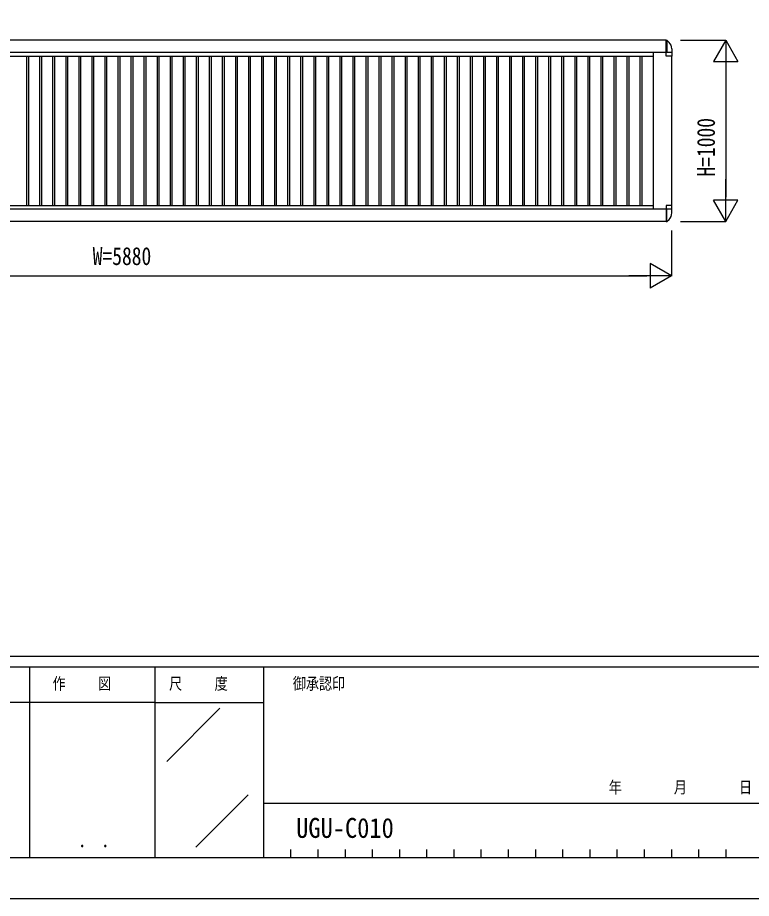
# Model space of a CAD drawing. Units: millimetres, scale not verified. Extents: x -12615 to 12615, y -8910 to 8910.
# Drawn here: x 5199 to 9247, y -8910 to -4050 of the extents above; entities that cross this region are included whole.
import ezdxf
from ezdxf.enums import TextEntityAlignment as Align

# ---------------------------------------------------------------- set-up
doc = ezdxf.new("R2010")
doc.units = ezdxf.units.MM
doc.header["$LTSCALE"] = 30
for name, color, linetype in [('0-1_USER1', 3, 'Continuous'), ('0-2_YKK_A1', 4, 'Continuous'), ('0-3_YKK_D', 6, 'Continuous'), ('0-4_YKK_ZWAK', 7, 'Continuous')]:
    doc.layers.add(name, color=color, linetype=linetype)
doc.styles.add('ＭＳ ゴシック', font='')
doc.styles.get('ＭＳ ゴシック').set_extended_font_data('MS Gothic')

msp = doc.modelspace()

# ---------------------------------------------------------------- linework, layer by layer
at = {"layer": '0-2_YKK_A1'}
for p, q in [((8776.06, -4175), (2954.06, -4175)), ((8776.06, -4174.7), (8781.06, -4174.7)), ((8776.06, -4263), (8776.06, -4174.7)), ((8781.06, -4174.7), (8781.06, -4243)), ((8781.06, -4174.7), (8792.91, -4186.56)), ((8807.56, -4221.91), (8807.56, -4262)), ((8776.06, -4243), (2935.06, -4243)), ((3025.06, -4263), (8705.06, -4263)), ((5248.06, -4263), (5248.06, -5087)), ((5258.06, -4263), (5258.06, -5087)), ((5320.06, -4263), (5320.06, -5087)), ((5330.06, -4263), (5330.06, -5087)), ((5392.06, -4263), (5392.06, -5087)), ((5402.06, -4263), (5402.06, -5087)), ((5464.06, -4263), (5464.06, -5087)), ((5474.06, -4263), (5474.06, -5087)), ((5536.06, -4263), (5536.06, -5087)), ((5546.06, -4263), (5546.06, -5087)), ((5608.06, -4263), (5608.06, -5087)), ((5618.06, -4263), (5618.06, -5087)), ((5680.06, -4263), (5680.06, -5087)), ((5690.06, -4263), (5690.06, -5087)), ((5752.06, -4263), (5752.06, -5087)), ((5762.06, -4263), (5762.06, -5087)), ((5824.06, -4263), (5824.06, -5087)), ((5834.06, -4263), (5834.06, -5087)), ((5896.06, -4263), (5896.06, -5087)), ((5906.06, -4263), (5906.06, -5087)), ((5968.06, -4263), (5968.06, -5087)), ((5978.06, -4263), (5978.06, -5087)), ((6040.06, -4263), (6040.06, -5087)), ((6050.06, -4263), (6050.06, -5087)), ((6112.06, -4263), (6112.06, -5087)), ((6122.06, -4263), (6122.06, -5087)), ((6184.06, -4263), (6184.06, -5087)), ((6194.06, -4263), (6194.06, -5087)), ((6256.06, -4263), (6256.06, -5087)), ((6266.06, -4263), (6266.06, -5087)), ((6328.06, -4263), (6328.06, -5087)), ((6338.06, -4263), (6338.06, -5087)), ((6400.06, -4263), (6400.06, -5087)), ((6410.06, -4263), (6410.06, -5087)), ((6472.06, -4263), (6472.06, -5087)), ((6482.06, -4263), (6482.06, -5087)), ((6544.06, -4263), (6544.06, -5087)), ((6554.06, -4263), (6554.06, -5087)), ((6616.06, -4263), (6616.06, -5087)), ((6626.06, -4263), (6626.06, -5087)), ((6688.06, -4263), (6688.06, -5087)), ((6698.06, -4263), (6698.06, -5087)), ((6760.06, -4263), (6760.06, -5087)), ((6770.06, -4263), (6770.06, -5087)), ((6832.06, -4263), (6832.06, -5087)), ((6842.06, -4263), (6842.06, -5087)), ((6904.06, -4263), (6904.06, -5087)), ((6914.06, -4263), (6914.06, -5087)), ((6976.06, -4263), (6976.06, -5087)), ((6986.06, -4263), (6986.06, -5087)), ((7048.06, -4263), (7048.06, -5087)), ((7058.06, -4263), (7058.06, -5087)), ((7120.06, -4263), (7120.06, -5087)), ((7130.06, -4263), (7130.06, -5087)), ((7192.06, -4263), (7192.06, -5087)), ((7202.06, -4263), (7202.06, -5087)), ((7264.06, -4263), (7264.06, -5087)), ((7274.06, -4263), (7274.06, -5087)), ((7336.06, -4263), (7336.06, -5087)), ((7346.06, -4263), (7346.06, -5087)), ((7408.06, -4263), (7408.06, -5087)), ((7418.06, -4263), (7418.06, -5087)), ((7480.06, -4263), (7480.06, -5087)), ((7490.06, -4263), (7490.06, -5087)), ((7552.06, -4263), (7552.06, -5087)), ((7562.06, -4263), (7562.06, -5087)), ((7624.06, -4263), (7624.06, -5087)), ((7634.06, -4263), (7634.06, -5087)), ((7696.06, -4263), (7696.06, -5087)), ((7706.06, -4263), (7706.06, -5087)), ((7768.06, -4263), (7768.06, -5087)), ((7778.06, -4263), (7778.06, -5087)), ((7840.06, -4263), (7840.06, -5087)), ((7850.06, -4263), (7850.06, -5087)), ((7912.06, -4263), (7912.06, -5087)), ((7922.06, -4263), (7922.06, -5087)), ((7984.06, -4263), (7984.06, -5087)), ((7994.06, -4263), (7994.06, -5087)), ((8056.06, -4263), (8056.06, -5087)), ((8066.06, -4263), (8066.06, -5087)), ((8128.06, -4263), (8128.06, -5087)), ((8138.06, -4263), (8138.06, -5087)), ((8200.06, -4263), (8200.06, -5087)), ((8210.06, -4263), (8210.06, -5087)), ((8272.06, -4263), (8272.06, -5087)), ((8282.06, -4263), (8282.06, -5087)), ((8344.06, -4263), (8344.06, -5087)), ((8354.06, -4263), (8354.06, -5087)), ((8416.06, -4263), (8416.06, -5087)), ((8426.06, -4263), (8426.06, -5087)), ((8488.06, -4263), (8488.06, -5087)), ((8498.06, -4263), (8498.06, -5087)), ((8560.06, -4263), (8560.06, -5087)), ((8570.06, -4263), (8570.06, -5087)), ((8632.06, -4263), (8632.06, -5087)), ((8642.06, -4263), (8642.06, -5087)), ((8705.06, -4243), (8705.06, -5105)), ((8805.56, -4243), (8776.06, -4243)), ((8806.56, -4263), (8776.06, -4263)), ((8805.06, -4263), (8805.06, -5087)), ((3025.06, -5087), (8705.06, -5087)), ((8806.56, -5087), (8776.06, -5087)), ((8776.06, -5087), (8776.06, -5175.3)), ((8807.56, -5128.09), (8807.56, -5088)), ((8776.06, -5107), (2935.06, -5107)), ((8805.56, -5107), (8776.06, -5107)), ((8781.06, -5175.3), (8781.06, -5107)), ((8776.06, -5175), (2954.06, -5175)), ((8776.06, -5175.3), (8781.06, -5175.3)), ((8781.06, -5175.3), (8792.91, -5163.44))]:
    msp.add_line(p, q, dxfattribs=at)
for centre, radius, start, end in [((8757.56, -4221.91), 50, 0, 45), ((8806.56, -4262), 1, 270, 0), ((8806.56, -5088), 1, 0, 90), ((8757.56, -5128.09), 50, 315, 0)]:
    msp.add_arc(centre, radius, start, end, dxfattribs=at)
at = {"layer": '0-3_YKK_D'}
for p, q in [((8855.06, -4175), (9106.06, -4175)), ((9105.06, -4175), (9037.56, -4291.91)), ((9105.06, -4175), (9172.56, -4291.91)), ((9105.06, -4175), (9105.06, -4408.83)), ((9037.56, -4291.91), (9172.56, -4291.91)), ((9105.06, -4310), (9105.06, -5040)), ((9105.06, -5175), (9105.06, -4941.17)), ((9105.06, -5175), (9037.56, -5058.09)), ((9172.56, -5058.09), (9037.56, -5058.09)), ((9105.06, -5175), (9172.56, -5058.09)), ((8855.06, -5175), (9106.06, -5175)), ((8805.06, -5225), (8805.06, -5476)), ((8805.06, -5475), (8688.15, -5407.5)), ((8688.15, -5407.5), (8688.15, -5542.5)), ((3060.06, -5475), (8670.06, -5475)), ((8805.06, -5475), (8571.23, -5475)), ((8805.06, -5475), (8688.15, -5542.5))]:
    msp.add_line(p, q, dxfattribs=at)
at = {"layer": '0-4_YKK_ZWAK'}
for p, q in [((11685.06, -7575), (-11714.94, -7575)), ((5265.06, -7635), (5265.06, -8685)), ((5955.06, -7635), (5955.06, -8685)), ((6555.06, -7635), (5955.06, -7635)), ((9652.56, -7635), (6555.06, -7635)), ((6555.06, -7635), (6555.06, -8685)), ((5955.06, -7830), (3885.06, -7830)), ((5955.06, -7830), (6555.06, -7830)), ((6021.31, -8154.87), (6315.11, -7861.08)), ((6182.02, -8627.97), (6470.68, -8339.3)), ((6555.06, -8385), (9652.56, -8385)), ((6705.06, -8640), (6705.06, -8685)), ((6855.06, -8640), (6855.06, -8685)), ((7005.06, -8640), (7005.06, -8685)), ((7155.06, -8640), (7155.06, -8685)), ((7305.06, -8640), (7305.06, -8685)), ((7455.06, -8640), (7455.06, -8685)), ((7605.06, -8640), (7605.06, -8685)), ((7755.06, -8640), (7755.06, -8685)), ((7905.06, -8640), (7905.06, -8685)), ((8055.06, -8640), (8055.06, -8685)), ((8205.06, -8640), (8205.06, -8685)), ((8355.06, -8640), (8355.06, -8685)), ((8505.06, -8640), (8505.06, -8685)), ((8655.06, -8640), (8655.06, -8685)), ((8805.06, -8640), (8805.06, -8685)), ((8955.06, -8640), (8955.06, -8685)), ((9105.06, -8640), (9105.06, -8685)), ((3885.06, -8685), (5955.06, -8685)), ((5955.06, -8685), (6555.06, -8685)), ((6555.06, -8685), (9652.56, -8685))]:
    msp.add_line(p, q, dxfattribs=at)
msp.add_lwpolyline([(-12615, -8910), (12615, -8910), (12615, 8910), (-12615, 8910)], close=True, dxfattribs=at)
msp.add_lwpolyline([(5955.06, -7635), (3885.06, -7635), (3885.06, -8685)], dxfattribs=at)

# ---------------------------------------------------------------- texts
at = {"layer": '0-1_USER1', "style": 'ＭＳ ゴシック', "width": 0.9}
msp.add_text('UGU-C010', height=110, dxfattribs=at).set_placement((6735.32, -8609.11), align=Align.BOTTOM_LEFT)
at = {"layer": '0-3_YKK_D', "style": 'ＭＳ ゴシック', "width": 0.8}
msp.add_text('H=1000', height=98.97, rotation=90, dxfattribs=at).set_placement((9075.06, -4927), align=Align.BOTTOM_LEFT)
msp.add_text('W=5880', height=98.97, dxfattribs=at).set_placement((5613.06, -5445), align=Align.BOTTOM_LEFT)
at = {"layer": '0-4_YKK_ZWAK', "style": 'ＭＳ ゴシック', "width": 0.8}
for s, height, p in [('作     図', 65.98, (5391.66, -7777.5)), ('尺     度', 65.98, (6034.26, -7777.5)), ('御承認印', 65.98, (6717.41, -7777.5)), ('年        月        日', 65.98, (8459.72, -8349.64)), ('． ．', 77.75, (5535, -8653.06))]:
    msp.add_text(s, height=height, dxfattribs=at).set_placement(p, align=Align.BOTTOM_LEFT)

doc.saveas('drawing.dxf')
